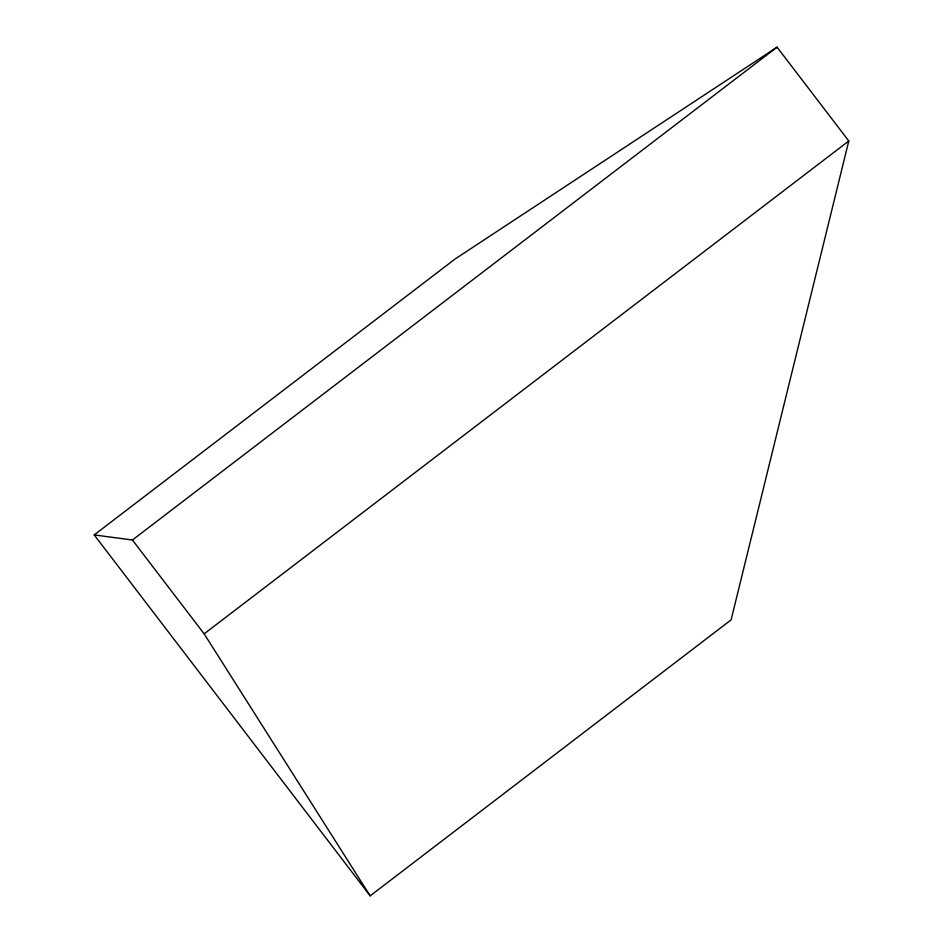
<?xml version="1.0" encoding="UTF-8"?>
<svg xmlns="http://www.w3.org/2000/svg" width="943" height="943" viewBox="0 0 943 943"><rect width="100%" height="100%" fill="white"/><g stroke="black" fill="none" stroke-linecap="round" stroke-linejoin="round"><path stroke-width="1.41" d="M848.794 140.99L731.096 619.893L370.163 895.85L94.206 534.917L455.139 258.96L777.056 47.15L848.794 140.99L204.159 633.849L370.163 895.85M94.206 534.917L132.421 540.009L777.056 47.15M132.421 540.009L204.159 633.849"/></g></svg>
